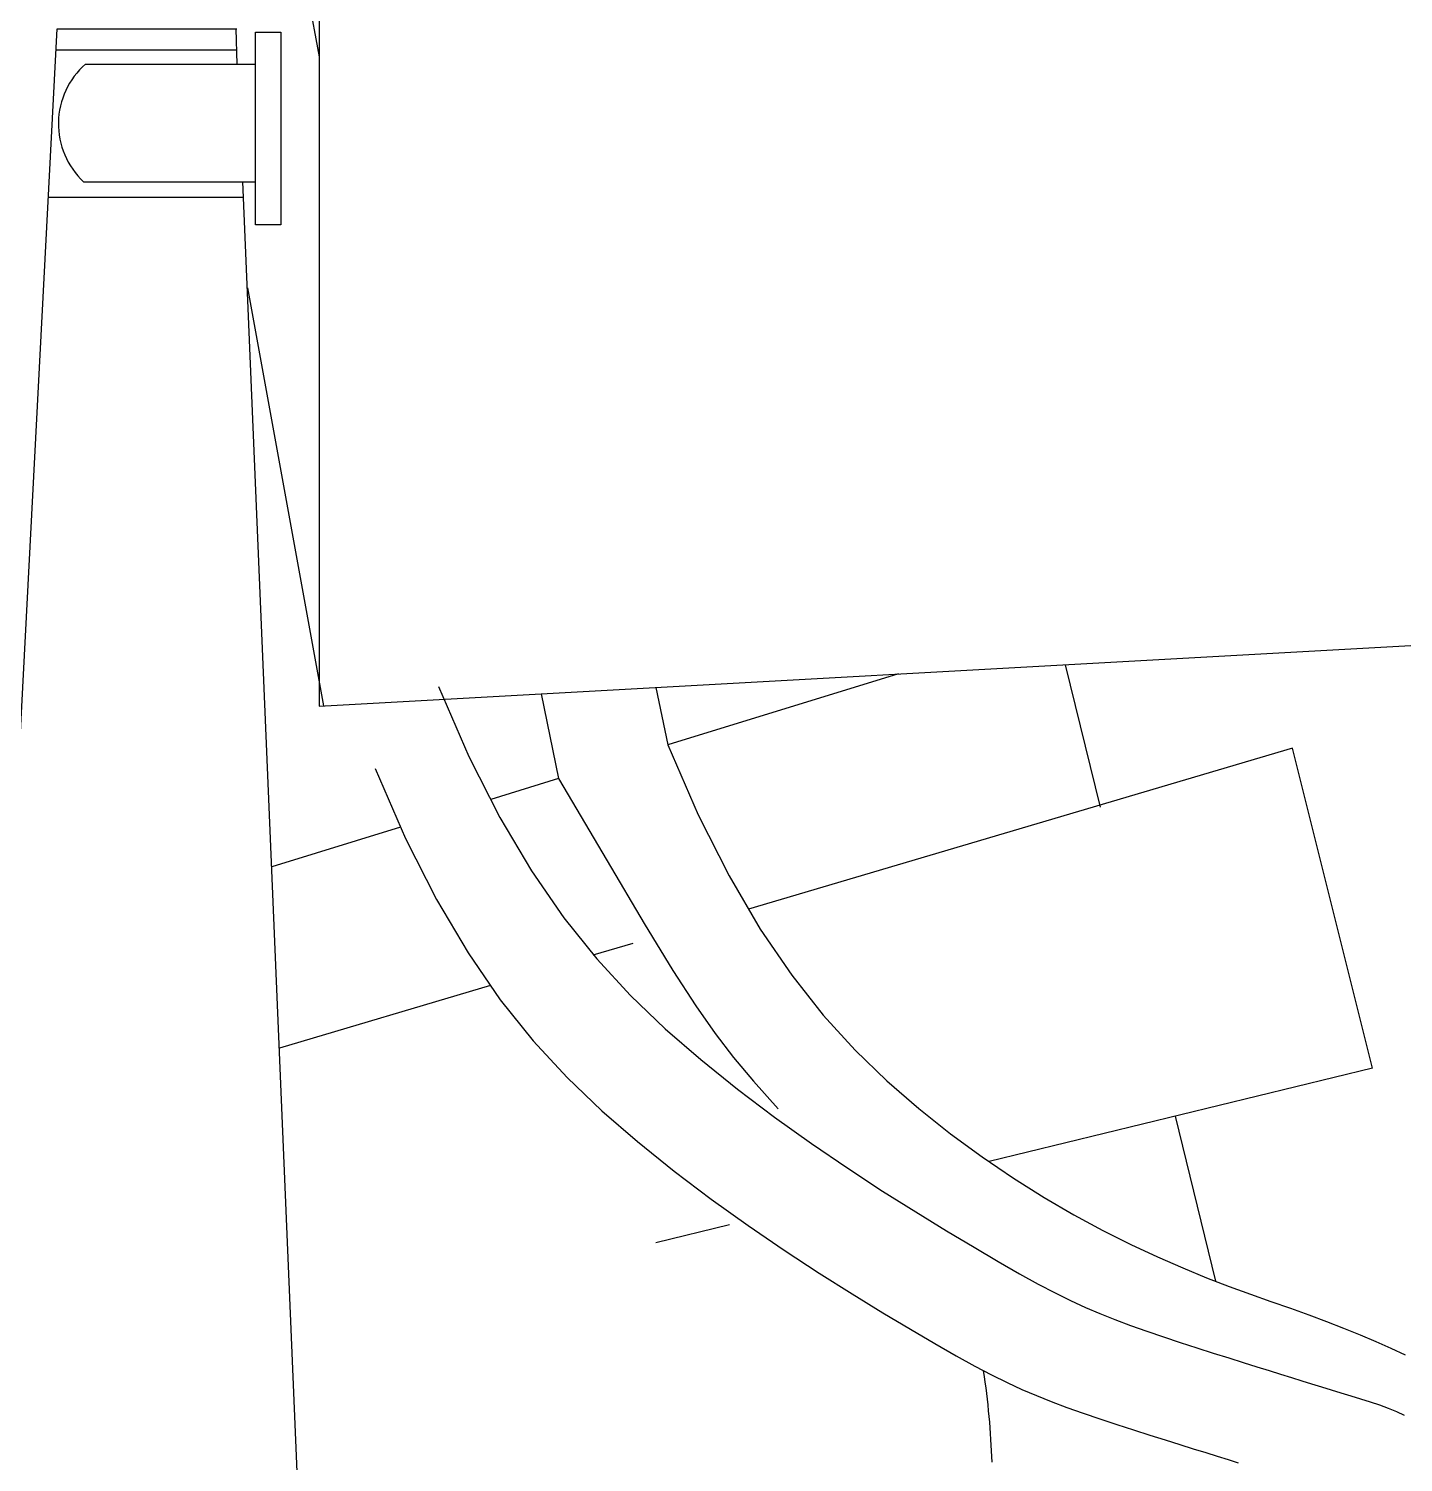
# Model space of a CAD drawing. Header units: millimetres. Extents: x -3204.52 to -3202.33, y 1775.89 to 1776.94.
# Drawn here: x -3203.6869 to -3203.6224, y 1776.2301 to 1776.2973 of the extents above; entities that cross this region are included whole.
import ezdxf

# ---------------------------------------------------------------- set-up
doc = ezdxf.new("R2010")
doc.units = ezdxf.units.MM
doc.header["$LTSCALE"] = 10
doc.layers.add('Veículos', color=2, linetype='Continuous')

msp = doc.modelspace()

# ---------------------------------------------------------------- linework, layer by layer
at = {"layer": 'Veículos'}
for p, q in [((-3203.689417021279, 1776.383401528719), (-3203.673238220752, 1776.295990635682)), ((-3203.673238220752, 1776.317426152508), (-3203.673238220752, 1776.265546686855)), ((-3203.692981384874, 1776.154442188809), (-3203.685530573867, 1776.297297688333)), ((-3203.685530573867, 1776.297297688333), (-3203.677103979651, 1776.297297688333)), ((-3203.676228102496, 1776.297148156057), (-3203.675029902427, 1776.297148156057)), ((-3203.676228102496, 1776.288110447578), (-3203.676228102496, 1776.297148156057)), ((-3203.675029902427, 1776.297148156057), (-3203.675029902427, 1776.288110447578)), ((-3203.685581735193, 1776.296316764675), (-3203.677076287996, 1776.296316764675)), ((-3203.684192439962, 1776.295648698461), (-3203.676228102496, 1776.295648698461)), ((-3203.684284267229, 1776.290137152192), (-3203.676228102496, 1776.290137152192)), ((-3203.685941501404, 1776.289418914005), (-3203.676781584113, 1776.289418914005)), ((-3203.675029902427, 1776.288110447578), (-3203.676228102496, 1776.288110447578)), ((-3203.673238220752, 1776.265546686855), (-3203.593529596223, 1776.269957973624)), ((-3203.638241245348, 1776.26748351233), (-3203.636613048871, 1776.26080546813)), ((-3203.646068905693, 1776.267050308837), (-3203.656882197974, 1776.263720772359)), ((-3203.667639262878, 1776.266467436544), (-3203.66621015277, 1776.263185673063)), ((-3203.657439764715, 1776.266421015329), (-3203.656882197974, 1776.263720772359)), ((-3203.656882197974, 1776.263720772359), (-3203.655454136917, 1776.260439905012)), ((-3203.627589645824, 1776.263566931032), (-3203.653093317349, 1776.256020454872)), ((-3203.62383978778, 1776.248567131066), (-3203.627589645824, 1776.263566931032)), ((-3203.670614621256, 1776.262622106686), (-3203.669185511148, 1776.259340343206)), ((-3203.66621015277, 1776.263185673063), (-3203.664756686211, 1776.260317402813)), ((-3203.662006483359, 1776.26214294623), (-3203.665188766332, 1776.261163084873)), ((-3203.664756686211, 1776.260317402813), (-3203.66327540459, 1776.257812137322)), ((-3203.655454136917, 1776.260439905012), (-3203.654008013712, 1776.257577907688)), ((-3203.669412866959, 1776.259862435935), (-3203.675458611184, 1776.25800088208)), ((-3203.669185511148, 1776.259340343206), (-3203.667732044589, 1776.256472072955)), ((-3203.66327540459, 1776.257812137322), (-3203.661762849296, 1776.255619388123)), ((-3203.654008013712, 1776.257577907688), (-3203.652546664054, 1776.255089668713)), ((-3203.667732044589, 1776.256472072955), (-3203.666250762968, 1776.253966807464)), ((-3203.661762849296, 1776.255619388123), (-3203.660215561721, 1776.253688666744)), ((-3203.652546664054, 1776.255089668713), (-3203.651072923636, 1776.252930076413)), ((-3203.666250762968, 1776.253966807464), (-3203.664738207674, 1776.251774058265)), ((-3203.660215561721, 1776.253688666744), (-3203.658630083252, 1776.251969484717)), ((-3203.651072923636, 1776.252930076413), (-3203.649589628152, 1776.251054019112)), ((-3203.658630083252, 1776.251969484717), (-3203.657002955281, 1776.250411353572)), ((-3203.664738207674, 1776.251774058265), (-3203.663190920099, 1776.249843336886)), ((-3203.649589628152, 1776.251054019112), (-3203.648099613295, 1776.249416385136)), ((-3203.663190920099, 1776.249843336886), (-3203.66160544163, 1776.248124154859)), ((-3203.657002955281, 1776.250411353572), (-3203.655330719198, 1776.248963784839)), ((-3203.648099613295, 1776.249416385136), (-3203.646605714761, 1776.247972062808)), ((-3203.655330719198, 1776.248963784839), (-3203.653615011493, 1776.247585781783)), ((-3203.62383978778, 1776.248567131066), (-3203.641815229616, 1776.244184477974)), ((-3203.66160544163, 1776.248124154859), (-3203.659978313659, 1776.246566023714)), ((-3203.646605714761, 1776.247972062808), (-3203.645110768243, 1776.246675940455)), ((-3203.653615011493, 1776.247585781783), (-3203.651877849076, 1776.246274314595)), ((-3203.659978313659, 1776.246566023714), (-3203.658306077576, 1776.245118454982)), ((-3203.645110768243, 1776.246675940455), (-3203.643618514845, 1776.245489709122)), ((-3203.651877849076, 1776.246274314595), (-3203.650146343954, 1776.245035845203)), ((-3203.633079900504, 1776.246314268023), (-3203.631192602604, 1776.238573519915)), ((-3203.658306077576, 1776.245118454982), (-3203.656590369872, 1776.243740451925)), ((-3203.643618514845, 1776.245489709122), (-3203.642136317313, 1776.244402270743)), ((-3203.650146343954, 1776.245035845203), (-3203.648447608137, 1776.243876835533)), ((-3203.648447608137, 1776.243876835533), (-3203.646808753635, 1776.242803747512)), ((-3203.642136317313, 1776.244402270743), (-3203.640672443806, 1776.243409329972)), ((-3203.656590369872, 1776.243740451925), (-3203.654853207454, 1776.242428984737)), ((-3203.640672443806, 1776.243409329972), (-3203.63923516248, 1776.242506591462)), ((-3203.654853207454, 1776.242428984737), (-3203.653121702332, 1776.241190515346)), ((-3203.646808753635, 1776.242803747512), (-3203.645256892456, 1776.241823043064)), ((-3203.63923516248, 1776.242506591462), (-3203.637832741492, 1776.241689759869)), ((-3203.645256892456, 1776.241823043064), (-3203.64381913661, 1776.240941184117)), ((-3203.653997091067, 1776.241214377253), (-3203.65745123241, 1776.240372211403)), ((-3203.653121702332, 1776.241190515346), (-3203.651422966515, 1776.240031505676)), ((-3203.637832741492, 1776.241689759869), (-3203.636473449001, 1776.240954539846)), ((-3203.64381913661, 1776.240941184117), (-3203.642522598107, 1776.240164632597)), ((-3203.636473449001, 1776.240954539846), (-3203.635165553162, 1776.240296636047)), ((-3203.651422966515, 1776.240031505676), (-3203.649784112013, 1776.238958417654)), ((-3203.642522598107, 1776.240164632597), (-3203.641385469387, 1776.239496444914)), ((-3203.635165553162, 1776.240296636047), (-3203.633917322132, 1776.239711753127)), ((-3203.633917322132, 1776.239711753127), (-3203.632734901165, 1776.239194700876)), ((-3203.641385469387, 1776.239496444914), (-3203.640390264623, 1776.238926055416)), ((-3203.632734901165, 1776.239194700876), (-3203.631615943891, 1776.23873670963)), ((-3203.649784112013, 1776.238958417654), (-3203.648232250834, 1776.237977713206)), ((-3203.640390264623, 1776.238926055416), (-3203.639510578417, 1776.238439492932)), ((-3203.639510578417, 1776.238439492932), (-3203.638720005373, 1776.238022786294)), ((-3203.631615943891, 1776.23873670963), (-3203.630555981036, 1776.23832811486)), ((-3203.648232250834, 1776.237977713206), (-3203.646794494988, 1776.237095854259)), ((-3203.638720005373, 1776.238022786294), (-3203.637992140093, 1776.237661964333)), ((-3203.630555981036, 1776.23832811486), (-3203.629550543326, 1776.237959252039)), ((-3203.629550543326, 1776.237959252039), (-3203.628595161486, 1776.237620456639)), ((-3203.646794494988, 1776.237095854259), (-3203.645497956484, 1776.23631930274)), ((-3203.637992140093, 1776.237661964333), (-3203.63730057718, 1776.237343055878)), ((-3203.63730057718, 1776.237343055878), (-3203.636618911239, 1776.237052089763)), ((-3203.636618911239, 1776.237052089763), (-3203.635920736871, 1776.236775094816)), ((-3203.628595161486, 1776.237620456639), (-3203.627685366243, 1776.237302064132)), ((-3203.627685366243, 1776.237302064132), (-3203.626816688322, 1776.236994409989)), ((-3203.635920736871, 1776.236775094816), (-3203.635186135669, 1776.236500786036)), ((-3203.635186135669, 1776.236500786036), (-3203.634421137176, 1776.236228623088)), ((-3203.626816688322, 1776.236994409989), (-3203.625984658449, 1776.236687829682)), ((-3203.625984658449, 1776.236687829682), (-3203.625185477741, 1776.236374985329)), ((-3203.625185477741, 1776.236374985329), (-3203.62441802888, 1776.236057845631)), ((-3203.645497956484, 1776.23631930274), (-3203.644360827765, 1776.235651115057)), ((-3203.634421137176, 1776.236228623088), (-3203.633638257923, 1776.235960751802)), ((-3203.633638257923, 1776.235960751802), (-3203.632850014443, 1776.235699318011)), ((-3203.632850014443, 1776.235699318011), (-3203.632068923266, 1776.235446467545)), ((-3203.62441802888, 1776.236057845631), (-3203.623681864938, 1776.235740705933)), ((-3203.623681864938, 1776.235740705933), (-3203.622976538988, 1776.23542786158)), ((-3203.644360827765, 1776.235651115057), (-3203.643365623001, 1776.235080725558)), ((-3203.643365623001, 1776.235080725558), (-3203.642485936795, 1776.234594163074)), ((-3203.632068923266, 1776.235446467545), (-3203.631307500925, 1776.235204346236)), ((-3203.631307500925, 1776.235204346236), (-3203.630578263951, 1776.234975099915)), ((-3203.622976538988, 1776.23542786158), (-3203.622301604101, 1776.235123607919)), ((-3203.642485936795, 1776.234594163074), (-3203.64169536375, 1776.234177456436)), ((-3203.630578263951, 1776.234975099915), (-3203.629893728875, 1776.234760874414)), ((-3203.629893728875, 1776.234760874414), (-3203.629262985085, 1776.234563100288)), ((-3203.629262985085, 1776.234563100288), (-3203.628681413382, 1776.234380346981)), ((-3203.628681413382, 1776.234380346981), (-3203.628140967427, 1776.234210468662)), ((-3203.64169536375, 1776.234177456436), (-3203.640967498471, 1776.233816634475)), ((-3203.640967498471, 1776.233816634475), (-3203.640275935558, 1776.233497726021)), ((-3203.628140967427, 1776.234210468662), (-3203.627633600877, 1776.2340513195)), ((-3203.627633600877, 1776.2340513195), (-3203.62715126739, 1776.233900753664)), ((-3203.62715126739, 1776.233900753664), (-3203.626685920624, 1776.233756625322)), ((-3203.626685920624, 1776.233756625322), (-3203.626229514238, 1776.233616788643)), ((-3203.640275935558, 1776.233497726021), (-3203.639594269617, 1776.233206759905)), ((-3203.639594269617, 1776.233206759905), (-3203.638896095249, 1776.232929764958)), ((-3203.626229514238, 1776.233616788643), (-3203.62577400189, 1776.233479097795)), ((-3203.62577400189, 1776.233479097795), (-3203.625313572334, 1776.233341585767)), ((-3203.625313572334, 1776.233341585767), (-3203.624851354702, 1776.233203000822)), ((-3203.624851354702, 1776.233203000822), (-3203.624392713221, 1776.233062270047)), ((-3203.624392713221, 1776.233062270047), (-3203.62394301212, 1776.232918320524)), ((-3203.638896095249, 1776.232929764958), (-3203.638161494047, 1776.232655456178)), ((-3203.638161494047, 1776.232655456178), (-3203.637396495554, 1776.23238329323)), ((-3203.637396495554, 1776.23238329323), (-3203.636613616301, 1776.232115421944)), ((-3203.62394301212, 1776.232918320524), (-3203.623507615626, 1776.232770079339)), ((-3203.623507615626, 1776.232770079339), (-3203.623091887968, 1776.232616473575)), ((-3203.623091887968, 1776.232616473575), (-3203.622701193373, 1776.232456430317)), ((-3203.622701193373, 1776.232456430317), (-3203.62234089607, 1776.232288876649)), ((-3203.636613616301, 1776.232115421944), (-3203.635825372821, 1776.231853988153)), ((-3203.635825372821, 1776.231853988153), (-3203.635044281644, 1776.231601137687)), ((-3203.635044281644, 1776.231601137687), (-3203.634282859303, 1776.231359016378)), ((-3203.634282859303, 1776.231359016378), (-3203.633553622329, 1776.231129770057)), ((-3203.633553622329, 1776.231129770057), (-3203.632869087253, 1776.230915544557)), ((-3203.632869087253, 1776.230915544557), (-3203.632238343463, 1776.23071777043)), ((-3203.632238343463, 1776.23071777043), (-3203.63165677176, 1776.230535017123)), ((-3203.63165677176, 1776.230535017123), (-3203.631116325805, 1776.230365138804)), ((-3203.631116325805, 1776.230365138804), (-3203.630608959254, 1776.230205989642)), ((-3203.630608959254, 1776.230205989642), (-3203.630126625768, 1776.230055423806))]:
    msp.add_line(p, q, dxfattribs=at)
for points in [[(-3203.677076287996, 1776.295648698461), (-3203.677122839283, 1776.297297688333)], [(-3203.671185753063, 1776.156528818709), (-3203.6768118282, 1776.290137152192)], [(-3203.676602522844, 1776.285166557416), (-3203.673030933889, 1776.26555815866)], [(-3203.662815779931, 1776.266123492383), (-3203.662006483359, 1776.26214294623)], [(-3203.662006483359, 1776.26214294623), (-3203.659735325324, 1776.25829513181), (-3203.657986698986, 1776.255356650009), (-3203.656639977864, 1776.253146096216), (-3203.655574535475, 1776.251482065816), (-3203.65466974534, 1776.250183154196), (-3203.653804980978, 1776.249067956742), (-3203.652859615907, 1776.247955068841), (-3203.651713023646, 1776.246663085879)], [(-3203.658518151908, 1776.25441525914), (-3203.660393797189, 1776.253860260133)], [(-3203.665196905441, 1776.252439031747), (-3203.675101005033, 1776.249508432072)]]:
    msp.add_lwpolyline(points, dxfattribs=at)
for centre, radius, start, end in [((-3203.681757131991, 1776.292851585966), 0.003708714497973773, 131.0444829600675, 227.0464962921811), ((-3203.679469737065, 1776.228751921319), 0.0378202222595572, 2.012710911177108, 8.550149140480853)]:
    msp.add_arc(centre, radius, start, end, dxfattribs=at)

doc.saveas('drawing.dxf')
